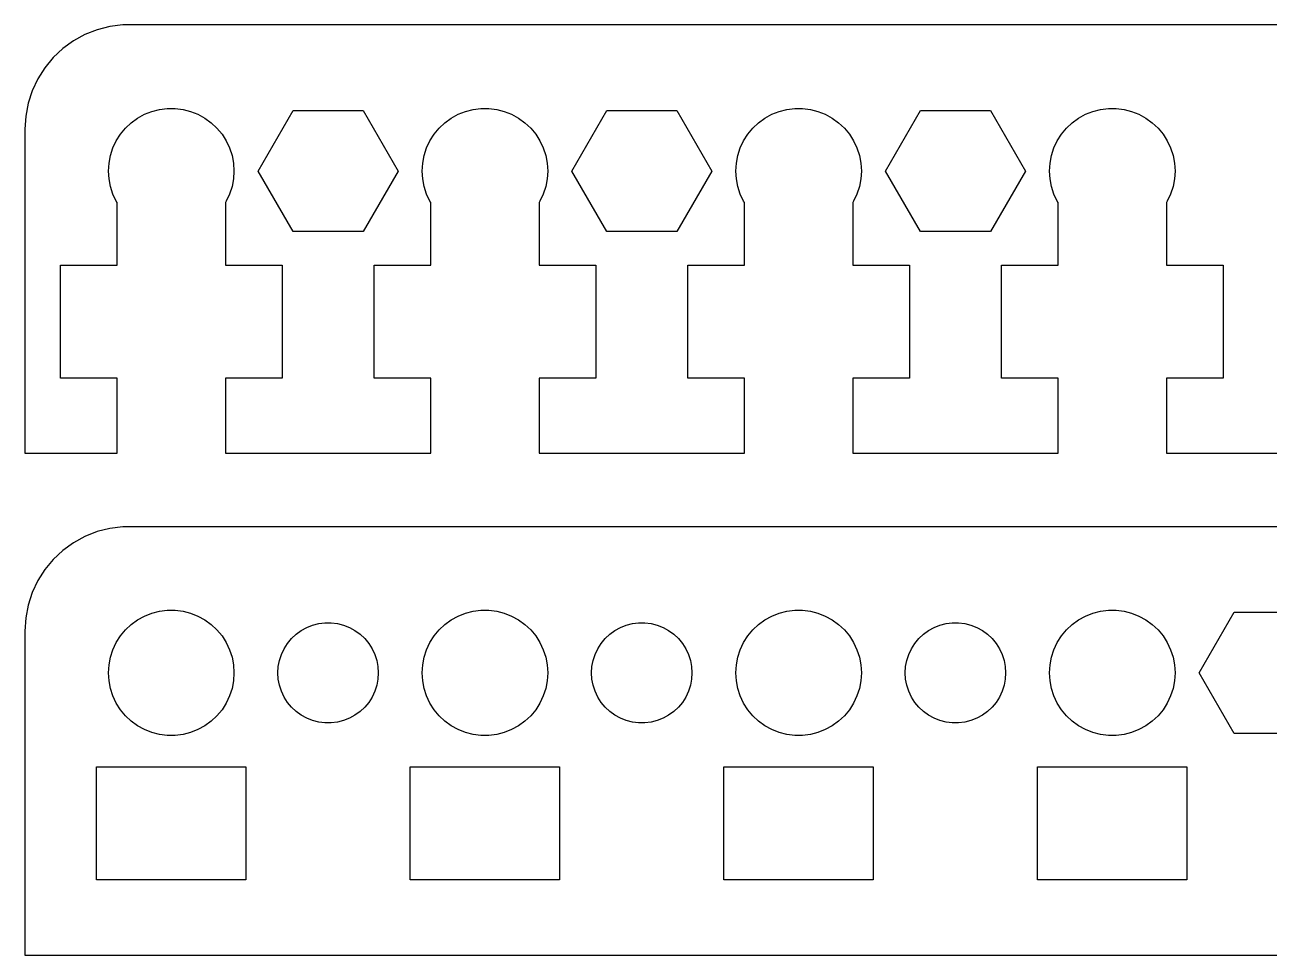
# Model space of a CAD drawing. Header units: metres. Extents: x -60 to 60, y 0 to 92.
# Drawn here: x -59.5 to 0, y 0 to 44.5 of the extents above; entities that cross this region are included whole.
import ezdxf

# ---------------------------------------------------------------- set-up
doc = ezdxf.new("R2010")
doc.units = ezdxf.units.M

msp = doc.modelspace()

# ---------------------------------------------------------------- linework, layer by layer
for p, q in [((-56.0451, 44.2553), (-56.6289, 44.0241)), ((-55.4369, 44.4114), (-56.0451, 44.2553)), ((-54.8139, 44.4901), (-55.4369, 44.4114)), ((54.8139, 44.4901), (-54.8139, 44.4901)), ((-57.1791, 43.7216), (-57.6871, 43.3526)), ((-56.6289, 44.0241), (-57.1791, 43.7216)), ((-58.1448, 42.9227), (-58.5451, 42.4389)), ((-57.6871, 43.3526), (-58.1448, 42.9227)), ((-58.5451, 42.4389), (-58.8815, 41.9088)), ((-58.8815, 41.9088), (-59.1489, 41.3406)), ((-59.1489, 41.3406), (-59.3429, 40.7434)), ((-59.3429, 40.7434), (-59.4606, 40.1267)), ((-53.0621, 40.4469), (-52.6884, 40.4941)), ((-52.6884, 40.4941), (-52.3116, 40.4941)), ((-52.3116, 40.4941), (-51.9379, 40.4469)), ((-38.0621, 40.4469), (-37.6884, 40.4941)), ((-37.6884, 40.4941), (-37.3116, 40.4941)), ((-37.3116, 40.4941), (-36.9379, 40.4469)), ((-23.0621, 40.4469), (-22.6884, 40.4941)), ((-22.6884, 40.4941), (-22.3116, 40.4941)), ((-22.3116, 40.4941), (-21.9379, 40.4469)), ((-8.06213, 40.4469), (-7.68837, 40.4941)), ((-7.68837, 40.4941), (-7.31161, 40.4941)), ((-7.31161, 40.4941), (-6.93785, 40.4469)), ((-59.4606, 40.1267), (-59.5, 39.5)), ((-54.4123, 39.8115), (-54.1075, 40.033)), ((-54.1075, 40.033), (-53.7773, 40.2145)), ((-53.7773, 40.2145), (-53.427, 40.3532)), ((-53.427, 40.3532), (-53.0621, 40.4469)), ((-51.9379, 40.4469), (-51.5729, 40.3532)), ((-51.5729, 40.3532), (-51.2227, 40.2145)), ((-51.2227, 40.2145), (-50.8925, 40.033)), ((-50.8925, 40.033), (-50.5877, 39.8115)), ((-48.3466, 37.5), (-46.6733, 40.3982)), ((-46.6733, 40.3982), (-43.3267, 40.3982)), ((-43.3267, 40.3982), (-41.6534, 37.5)), ((-39.4123, 39.8115), (-39.1075, 40.033)), ((-39.1075, 40.033), (-38.7773, 40.2145)), ((-38.7773, 40.2145), (-38.427, 40.3532)), ((-38.427, 40.3532), (-38.0621, 40.4469)), ((-36.9379, 40.4469), (-36.5729, 40.3532)), ((-36.5729, 40.3532), (-36.2227, 40.2145)), ((-36.2227, 40.2145), (-35.8925, 40.033)), ((-35.8925, 40.033), (-35.5877, 39.8115)), ((-33.3466, 37.5), (-31.6733, 40.3982)), ((-31.6733, 40.3982), (-28.3267, 40.3982)), ((-28.3267, 40.3982), (-26.6534, 37.5)), ((-24.4123, 39.8115), (-24.1075, 40.033)), ((-24.1075, 40.033), (-23.7773, 40.2145)), ((-23.7773, 40.2145), (-23.427, 40.3532)), ((-23.427, 40.3532), (-23.0621, 40.4469)), ((-21.9379, 40.4469), (-21.5729, 40.3532)), ((-21.5729, 40.3532), (-21.2227, 40.2145)), ((-21.2227, 40.2145), (-20.8925, 40.033)), ((-20.8925, 40.033), (-20.5877, 39.8115)), ((-18.3466, 37.5), (-16.6733, 40.3982)), ((-16.6733, 40.3982), (-13.3267, 40.3982)), ((-13.3267, 40.3982), (-11.6534, 37.5)), ((-9.41226, 39.8115), (-9.10747, 40.033)), ((-9.10747, 40.033), (-8.77733, 40.2145)), ((-8.77733, 40.2145), (-8.42705, 40.3532)), ((-8.42705, 40.3532), (-8.06213, 40.4469)), ((-6.93785, 40.4469), (-6.57294, 40.3532)), ((-6.57294, 40.3532), (-6.22266, 40.2145)), ((-6.22266, 40.2145), (-5.89252, 40.033)), ((-5.89252, 40.033), (-5.58772, 39.8115)), ((-59.5, 39.5), (-59.5, 24)), ((-54.927, 39.2634), (-54.6869, 39.5536)), ((-54.6869, 39.5536), (-54.4123, 39.8115)), ((-50.5877, 39.8115), (-50.3131, 39.5536)), ((-50.3131, 39.5536), (-50.0729, 39.2634)), ((-39.927, 39.2634), (-39.6869, 39.5536)), ((-39.6869, 39.5536), (-39.4123, 39.8115)), ((-35.5877, 39.8115), (-35.3131, 39.5536)), ((-35.3131, 39.5536), (-35.0729, 39.2634)), ((-24.927, 39.2634), (-24.6869, 39.5536)), ((-24.6869, 39.5536), (-24.4123, 39.8115)), ((-20.5877, 39.8115), (-20.3131, 39.5536)), ((-20.3131, 39.5536), (-20.0729, 39.2634)), ((-9.92705, 39.2634), (-9.6869, 39.5536)), ((-9.6869, 39.5536), (-9.41226, 39.8115)), ((-5.58772, 39.8115), (-5.31308, 39.5536)), ((-5.31308, 39.5536), (-5.07294, 39.2634)), ((-55.2893, 38.6044), (-55.1289, 38.9453)), ((-55.1289, 38.9453), (-54.927, 39.2634)), ((-50.0729, 39.2634), (-49.8711, 38.9453)), ((-49.8711, 38.9453), (-49.7107, 38.6044)), ((-40.2893, 38.6044), (-40.1289, 38.9453)), ((-40.1289, 38.9453), (-39.927, 39.2634)), ((-35.0729, 39.2634), (-34.8711, 38.9453)), ((-34.8711, 38.9453), (-34.7107, 38.6044)), ((-25.2893, 38.6044), (-25.1289, 38.9453)), ((-25.1289, 38.9453), (-24.927, 39.2634)), ((-20.0729, 39.2634), (-19.8711, 38.9453)), ((-19.8711, 38.9453), (-19.7107, 38.6044)), ((-10.2893, 38.6044), (-10.1289, 38.9453)), ((-10.1289, 38.9453), (-9.92705, 39.2634)), ((-5.07294, 39.2634), (-4.87108, 38.9453)), ((-4.87108, 38.9453), (-4.71066, 38.6044)), ((-55.4763, 37.876), (-55.4057, 38.2461)), ((-55.4057, 38.2461), (-55.2893, 38.6044)), ((-49.7107, 38.6044), (-49.5942, 38.2461)), ((-49.5942, 38.2461), (-49.5237, 37.876)), ((-40.4763, 37.876), (-40.4057, 38.2461)), ((-40.4057, 38.2461), (-40.2893, 38.6044)), ((-34.7107, 38.6044), (-34.5942, 38.2461)), ((-34.5942, 38.2461), (-34.5237, 37.876)), ((-25.4763, 37.876), (-25.4057, 38.2461)), ((-25.4057, 38.2461), (-25.2893, 38.6044)), ((-19.7107, 38.6044), (-19.5942, 38.2461)), ((-19.5942, 38.2461), (-19.5237, 37.876)), ((-10.4763, 37.876), (-10.4057, 38.2461)), ((-10.4057, 38.2461), (-10.2893, 38.6044)), ((-4.71066, 38.6044), (-4.59424, 38.2461)), ((-4.59424, 38.2461), (-4.52365, 37.876)), ((-55.5, 37.5), (-55.4763, 37.876)), ((-55.4763, 37.124), (-55.5, 37.5)), ((-49.5237, 37.876), (-49.5, 37.5)), ((-49.5, 37.5), (-49.5237, 37.124)), ((-46.6733, 34.6018), (-48.3466, 37.5)), ((-41.6534, 37.5), (-43.3267, 34.6018)), ((-40.5, 37.5), (-40.4763, 37.876)), ((-40.4763, 37.124), (-40.5, 37.5)), ((-34.5237, 37.876), (-34.5, 37.5)), ((-34.5, 37.5), (-34.5237, 37.124)), ((-31.6733, 34.6018), (-33.3466, 37.5)), ((-26.6534, 37.5), (-28.3267, 34.6018)), ((-25.5, 37.5), (-25.4763, 37.876)), ((-25.4763, 37.124), (-25.5, 37.5)), ((-19.5237, 37.876), (-19.5, 37.5)), ((-19.5, 37.5), (-19.5237, 37.124)), ((-16.6733, 34.6018), (-18.3466, 37.5)), ((-11.6534, 37.5), (-13.3267, 34.6018)), ((-10.5, 37.5), (-10.4763, 37.876)), ((-10.4763, 37.124), (-10.5, 37.5)), ((-4.52365, 37.876), (-4.5, 37.5)), ((-4.5, 37.5), (-4.52365, 37.124)), ((-55.4057, 36.7539), (-55.4763, 37.124)), ((-49.5237, 37.124), (-49.5942, 36.7539)), ((-40.4057, 36.7539), (-40.4763, 37.124)), ((-34.5237, 37.124), (-34.5942, 36.7539)), ((-25.4057, 36.7539), (-25.4763, 37.124)), ((-19.5237, 37.124), (-19.5942, 36.7539)), ((-10.4057, 36.7539), (-10.4763, 37.124)), ((-4.52365, 37.124), (-4.59424, 36.7539)), ((-55.2893, 36.3956), (-55.4057, 36.7539)), ((-55.1289, 36.0547), (-55.2893, 36.3956)), ((-49.7107, 36.3956), (-49.8711, 36.0547)), ((-49.5942, 36.7539), (-49.7107, 36.3956)), ((-40.2893, 36.3956), (-40.4057, 36.7539)), ((-40.1289, 36.0547), (-40.2893, 36.3956)), ((-34.7107, 36.3956), (-34.8711, 36.0547)), ((-34.5942, 36.7539), (-34.7107, 36.3956)), ((-25.2893, 36.3956), (-25.4057, 36.7539)), ((-25.1289, 36.0547), (-25.2893, 36.3956)), ((-19.7107, 36.3956), (-19.8711, 36.0547)), ((-19.5942, 36.7539), (-19.7107, 36.3956)), ((-10.2893, 36.3956), (-10.4057, 36.7539)), ((-10.1289, 36.0547), (-10.2893, 36.3956)), ((-4.71066, 36.3956), (-4.87108, 36.0547)), ((-4.59424, 36.7539), (-4.71066, 36.3956)), ((-55.0942, 36), (-55.1289, 36.0547)), ((-55.0942, 33), (-55.0942, 36)), ((-49.8711, 36.0547), (-49.9058, 36)), ((-49.9058, 36), (-49.9058, 33)), ((-40.0942, 36), (-40.1289, 36.0547)), ((-40.0942, 33), (-40.0942, 36)), ((-34.8711, 36.0547), (-34.9058, 36)), ((-34.9058, 36), (-34.9058, 33)), ((-25.0942, 36), (-25.1289, 36.0547)), ((-25.0942, 33), (-25.0942, 36)), ((-19.8711, 36.0547), (-19.9058, 36)), ((-19.9058, 36), (-19.9058, 33)), ((-10.0942, 36), (-10.1289, 36.0547)), ((-10.0942, 33), (-10.0942, 36)), ((-4.87108, 36.0547), (-4.90581, 36)), ((-4.90581, 36), (-4.90581, 33)), ((-43.3267, 34.6018), (-46.6733, 34.6018)), ((-28.3267, 34.6018), (-31.6733, 34.6018)), ((-13.3267, 34.6018), (-16.6733, 34.6018)), ((-57.804, 27.6), (-57.804, 33)), ((-57.804, 33), (-55.0942, 33)), ((-49.9058, 33), (-47.196, 33)), ((-47.196, 33), (-47.196, 27.6)), ((-42.804, 27.6), (-42.804, 33)), ((-42.804, 33), (-40.0942, 33)), ((-34.9058, 33), (-32.196, 33)), ((-32.196, 33), (-32.196, 27.6)), ((-27.804, 27.6), (-27.804, 33)), ((-27.804, 33), (-25.0942, 33)), ((-19.9058, 33), (-17.196, 33)), ((-17.196, 33), (-17.196, 27.6)), ((-12.804, 27.6), (-12.804, 33)), ((-12.804, 33), (-10.0942, 33)), ((-4.90581, 33), (-2.19603, 33)), ((-2.19603, 33), (-2.19603, 27.6)), ((-55.0942, 27.6), (-57.804, 27.6)), ((-55.0942, 24), (-55.0942, 27.6)), ((-47.196, 27.6), (-49.9058, 27.6)), ((-49.9058, 27.6), (-49.9058, 24)), ((-40.0942, 27.6), (-42.804, 27.6)), ((-40.0942, 24), (-40.0942, 27.6)), ((-32.196, 27.6), (-34.9058, 27.6)), ((-34.9058, 27.6), (-34.9058, 24)), ((-25.0942, 27.6), (-27.804, 27.6)), ((-25.0942, 24), (-25.0942, 27.6)), ((-17.196, 27.6), (-19.9058, 27.6)), ((-19.9058, 27.6), (-19.9058, 24)), ((-10.0942, 27.6), (-12.804, 27.6)), ((-10.0942, 24), (-10.0942, 27.6)), ((-2.19603, 27.6), (-4.90581, 27.6)), ((-4.90581, 27.6), (-4.90581, 24)), ((-59.5, 24), (-55.0942, 24)), ((-49.9058, 24), (-40.0942, 24)), ((-34.9058, 24), (-25.0942, 24)), ((-19.9058, 24), (-10.0942, 24)), ((-4.90581, 24), (4.90581, 24)), ((-56.0451, 20.2553), (-56.6289, 20.0241)), ((-55.4369, 20.4114), (-56.0451, 20.2553)), ((-54.8139, 20.4901), (-55.4369, 20.4114)), ((54.8139, 20.4901), (-54.8139, 20.4901)), ((-57.1791, 19.7216), (-57.6871, 19.3526)), ((-56.6289, 20.0241), (-57.1791, 19.7216)), ((-57.6871, 19.3526), (-58.1448, 18.9227)), ((-58.1448, 18.9227), (-58.5451, 18.4389)), ((-58.8815, 17.9088), (-59.1489, 17.3406)), ((-58.5451, 18.4389), (-58.8815, 17.9088)), ((-59.1489, 17.3406), (-59.3429, 16.7434)), ((-59.3429, 16.7434), (-59.4606, 16.1267)), ((-59.4606, 16.1267), (-59.5, 15.5)), ((-54.1075, 16.033), (-53.7773, 16.2145)), ((-53.7773, 16.2145), (-53.427, 16.3532)), ((-53.427, 16.3532), (-53.0621, 16.4469)), ((-53.0621, 16.4469), (-52.6884, 16.4941)), ((-52.6884, 16.4941), (-52.3116, 16.4941)), ((-52.3116, 16.4941), (-51.9379, 16.4469)), ((-51.9379, 16.4469), (-51.5729, 16.3532)), ((-51.5729, 16.3532), (-51.2227, 16.2145)), ((-51.2227, 16.2145), (-50.8925, 16.033)), ((-39.1075, 16.033), (-38.7773, 16.2145)), ((-38.7773, 16.2145), (-38.427, 16.3532)), ((-38.427, 16.3532), (-38.0621, 16.4469)), ((-38.0621, 16.4469), (-37.6884, 16.4941)), ((-37.6884, 16.4941), (-37.3116, 16.4941)), ((-37.3116, 16.4941), (-36.9379, 16.4469)), ((-36.9379, 16.4469), (-36.5729, 16.3532)), ((-36.5729, 16.3532), (-36.2227, 16.2145)), ((-36.2227, 16.2145), (-35.8925, 16.033)), ((-24.1075, 16.033), (-23.7773, 16.2145)), ((-23.7773, 16.2145), (-23.427, 16.3532)), ((-23.427, 16.3532), (-23.0621, 16.4469)), ((-23.0621, 16.4469), (-22.6884, 16.4941)), ((-22.6884, 16.4941), (-22.3116, 16.4941)), ((-22.3116, 16.4941), (-21.9379, 16.4469)), ((-21.9379, 16.4469), (-21.5729, 16.3532)), ((-21.5729, 16.3532), (-21.2227, 16.2145)), ((-21.2227, 16.2145), (-20.8925, 16.033)), ((-9.10747, 16.033), (-8.77733, 16.2145)), ((-8.77733, 16.2145), (-8.42705, 16.3532)), ((-8.42705, 16.3532), (-8.06213, 16.4469)), ((-8.06213, 16.4469), (-7.68837, 16.4941)), ((-7.68837, 16.4941), (-7.31161, 16.4941)), ((-7.31161, 16.4941), (-6.93785, 16.4469)), ((-6.93785, 16.4469), (-6.57294, 16.3532)), ((-6.57294, 16.3532), (-6.22266, 16.2145)), ((-6.22266, 16.2145), (-5.89252, 16.033)), ((-3.34659, 13.5), (-1.67329, 16.3982)), ((-1.67329, 16.3982), (1.67329, 16.3982)), ((-59.5, 15.5), (-59.5, 0)), ((-54.927, 15.2634), (-54.6869, 15.5536)), ((-54.6869, 15.5536), (-54.4123, 15.8115)), ((-54.4123, 15.8115), (-54.1075, 16.033)), ((-50.8925, 16.033), (-50.5877, 15.8115)), ((-50.5877, 15.8115), (-50.3131, 15.5536)), ((-50.3131, 15.5536), (-50.0729, 15.2634)), ((-46.5298, 15.3492), (-46.286, 15.5264)), ((-46.286, 15.5264), (-46.0219, 15.6716)), ((-46.0219, 15.6716), (-45.7416, 15.7825)), ((-45.7416, 15.7825), (-45.4497, 15.8575)), ((-45.4497, 15.8575), (-45.1507, 15.8953)), ((-45.1507, 15.8953), (-44.8493, 15.8953)), ((-44.8493, 15.8953), (-44.5503, 15.8575)), ((-44.5503, 15.8575), (-44.2583, 15.7825)), ((-44.2583, 15.7825), (-43.9781, 15.6716)), ((-43.9781, 15.6716), (-43.714, 15.5264)), ((-43.714, 15.5264), (-43.4702, 15.3492)), ((-39.927, 15.2634), (-39.6869, 15.5536)), ((-39.6869, 15.5536), (-39.4123, 15.8115)), ((-39.4123, 15.8115), (-39.1075, 16.033)), ((-35.8925, 16.033), (-35.5877, 15.8115)), ((-35.5877, 15.8115), (-35.3131, 15.5536)), ((-35.3131, 15.5536), (-35.0729, 15.2634)), ((-31.5298, 15.3492), (-31.286, 15.5264)), ((-31.286, 15.5264), (-31.0219, 15.6716)), ((-31.0219, 15.6716), (-30.7416, 15.7825)), ((-30.7416, 15.7825), (-30.4497, 15.8575)), ((-30.4497, 15.8575), (-30.1507, 15.8953)), ((-30.1507, 15.8953), (-29.8493, 15.8953)), ((-29.8493, 15.8953), (-29.5503, 15.8575)), ((-29.5503, 15.8575), (-29.2583, 15.7825)), ((-29.2583, 15.7825), (-28.9781, 15.6716)), ((-28.9781, 15.6716), (-28.714, 15.5264)), ((-28.714, 15.5264), (-28.4702, 15.3492)), ((-24.927, 15.2634), (-24.6869, 15.5536)), ((-24.6869, 15.5536), (-24.4123, 15.8115)), ((-24.4123, 15.8115), (-24.1075, 16.033)), ((-20.8925, 16.033), (-20.5877, 15.8115)), ((-20.5877, 15.8115), (-20.3131, 15.5536)), ((-20.3131, 15.5536), (-20.0729, 15.2634)), ((-16.5298, 15.3492), (-16.286, 15.5264)), ((-16.286, 15.5264), (-16.0219, 15.6716)), ((-16.0219, 15.6716), (-15.7416, 15.7825)), ((-15.7416, 15.7825), (-15.4497, 15.8575)), ((-15.4497, 15.8575), (-15.1507, 15.8953)), ((-15.1507, 15.8953), (-14.8493, 15.8953)), ((-14.8493, 15.8953), (-14.5503, 15.8575)), ((-14.5503, 15.8575), (-14.2583, 15.7825)), ((-14.2583, 15.7825), (-13.9781, 15.6716)), ((-13.9781, 15.6716), (-13.714, 15.5264)), ((-13.714, 15.5264), (-13.4702, 15.3492)), ((-9.92705, 15.2634), (-9.6869, 15.5536)), ((-9.6869, 15.5536), (-9.41226, 15.8115)), ((-9.41226, 15.8115), (-9.10747, 16.033)), ((-5.89252, 16.033), (-5.58772, 15.8115)), ((-5.58772, 15.8115), (-5.31308, 15.5536)), ((-5.31308, 15.5536), (-5.07294, 15.2634)), ((-55.2893, 14.6044), (-55.1289, 14.9453)), ((-55.1289, 14.9453), (-54.927, 15.2634)), ((-50.0729, 15.2634), (-49.8711, 14.9453)), ((-49.8711, 14.9453), (-49.7107, 14.6044)), ((-47.1031, 14.6562), (-46.9416, 14.9107)), ((-46.9416, 14.9107), (-46.7495, 15.1429)), ((-46.7495, 15.1429), (-46.5298, 15.3492)), ((-43.4702, 15.3492), (-43.2505, 15.1429)), ((-43.2505, 15.1429), (-43.0583, 14.9107)), ((-43.0583, 14.9107), (-42.8969, 14.6562)), ((-40.2893, 14.6044), (-40.1289, 14.9453)), ((-40.1289, 14.9453), (-39.927, 15.2634)), ((-35.0729, 15.2634), (-34.8711, 14.9453)), ((-34.8711, 14.9453), (-34.7107, 14.6044)), ((-32.1031, 14.6562), (-31.9416, 14.9107)), ((-31.9416, 14.9107), (-31.7495, 15.1429)), ((-31.7495, 15.1429), (-31.5298, 15.3492)), ((-28.4702, 15.3492), (-28.2505, 15.1429)), ((-28.2505, 15.1429), (-28.0583, 14.9107)), ((-28.0583, 14.9107), (-27.8969, 14.6562)), ((-25.2893, 14.6044), (-25.1289, 14.9453)), ((-25.1289, 14.9453), (-24.927, 15.2634)), ((-20.0729, 15.2634), (-19.8711, 14.9453)), ((-19.8711, 14.9453), (-19.7107, 14.6044)), ((-17.1031, 14.6562), (-16.9416, 14.9107)), ((-16.9416, 14.9107), (-16.7495, 15.1429)), ((-16.7495, 15.1429), (-16.5298, 15.3492)), ((-13.4702, 15.3492), (-13.2505, 15.1429)), ((-13.2505, 15.1429), (-13.0583, 14.9107)), ((-13.0583, 14.9107), (-12.8969, 14.6562)), ((-10.2893, 14.6044), (-10.1289, 14.9453)), ((-10.1289, 14.9453), (-9.92705, 15.2634)), ((-5.07294, 15.2634), (-4.87108, 14.9453)), ((-4.87108, 14.9453), (-4.71066, 14.6044)), ((-55.4057, 14.2461), (-55.2893, 14.6044)), ((-49.7107, 14.6044), (-49.5942, 14.2461)), ((-47.3246, 14.0968), (-47.2315, 14.3835)), ((-47.2315, 14.3835), (-47.1031, 14.6562)), ((-42.8969, 14.6562), (-42.7685, 14.3835)), ((-42.7685, 14.3835), (-42.6754, 14.0968)), ((-40.4057, 14.2461), (-40.2893, 14.6044)), ((-34.7107, 14.6044), (-34.5942, 14.2461)), ((-32.3246, 14.0968), (-32.2315, 14.3835)), ((-32.2315, 14.3835), (-32.1031, 14.6562)), ((-27.8969, 14.6562), (-27.7685, 14.3835)), ((-27.7685, 14.3835), (-27.6754, 14.0968)), ((-25.4057, 14.2461), (-25.2893, 14.6044)), ((-19.7107, 14.6044), (-19.5942, 14.2461)), ((-17.3246, 14.0968), (-17.2315, 14.3835)), ((-17.2315, 14.3835), (-17.1031, 14.6562)), ((-12.8969, 14.6562), (-12.7685, 14.3835)), ((-12.7685, 14.3835), (-12.6754, 14.0968)), ((-10.4057, 14.2461), (-10.2893, 14.6044)), ((-4.71066, 14.6044), (-4.59424, 14.2461)), ((-55.5, 13.5), (-55.4763, 13.876)), ((-55.4763, 13.876), (-55.4057, 14.2461)), ((-49.5942, 14.2461), (-49.5237, 13.876)), ((-49.5237, 13.876), (-49.5, 13.5)), ((-47.4, 13.5), (-47.3811, 13.8008)), ((-47.3811, 13.8008), (-47.3246, 14.0968)), ((-42.6754, 14.0968), (-42.6189, 13.8008)), ((-42.6189, 13.8008), (-42.6, 13.5)), ((-40.5, 13.5), (-40.4763, 13.876)), ((-40.4763, 13.876), (-40.4057, 14.2461)), ((-34.5942, 14.2461), (-34.5237, 13.876)), ((-34.5237, 13.876), (-34.5, 13.5)), ((-32.4, 13.5), (-32.3811, 13.8008)), ((-32.3811, 13.8008), (-32.3246, 14.0968)), ((-27.6754, 14.0968), (-27.6189, 13.8008)), ((-27.6189, 13.8008), (-27.6, 13.5)), ((-25.5, 13.5), (-25.4763, 13.876)), ((-25.4763, 13.876), (-25.4057, 14.2461)), ((-19.5942, 14.2461), (-19.5237, 13.876)), ((-19.5237, 13.876), (-19.5, 13.5)), ((-17.4, 13.5), (-17.3811, 13.8008)), ((-17.3811, 13.8008), (-17.3246, 14.0968)), ((-12.6754, 14.0968), (-12.6189, 13.8008)), ((-12.6189, 13.8008), (-12.6, 13.5)), ((-10.5, 13.5), (-10.4763, 13.876)), ((-10.4763, 13.876), (-10.4057, 14.2461)), ((-4.59424, 14.2461), (-4.52365, 13.876)), ((-4.52365, 13.876), (-4.5, 13.5)), ((-55.4763, 13.124), (-55.5, 13.5)), ((-55.4057, 12.7539), (-55.4763, 13.124)), ((-49.5237, 13.124), (-49.5942, 12.7539)), ((-49.5, 13.5), (-49.5237, 13.124)), ((-47.3811, 13.1992), (-47.4, 13.5)), ((-47.3246, 12.9031), (-47.3811, 13.1992)), ((-42.6189, 13.1992), (-42.6754, 12.9031)), ((-42.6, 13.5), (-42.6189, 13.1992)), ((-40.4763, 13.124), (-40.5, 13.5)), ((-40.4057, 12.7539), (-40.4763, 13.124)), ((-34.5237, 13.124), (-34.5942, 12.7539)), ((-34.5, 13.5), (-34.5237, 13.124)), ((-32.3811, 13.1992), (-32.4, 13.5)), ((-32.3246, 12.9031), (-32.3811, 13.1992)), ((-27.6189, 13.1992), (-27.6754, 12.9031)), ((-27.6, 13.5), (-27.6189, 13.1992)), ((-25.4763, 13.124), (-25.5, 13.5)), ((-25.4057, 12.7539), (-25.4763, 13.124)), ((-19.5237, 13.124), (-19.5942, 12.7539)), ((-19.5, 13.5), (-19.5237, 13.124)), ((-17.3811, 13.1992), (-17.4, 13.5)), ((-17.3246, 12.9031), (-17.3811, 13.1992)), ((-12.6189, 13.1992), (-12.6754, 12.9031)), ((-12.6, 13.5), (-12.6189, 13.1992)), ((-10.4763, 13.124), (-10.5, 13.5)), ((-10.4057, 12.7539), (-10.4763, 13.124)), ((-4.52365, 13.124), (-4.59424, 12.7539)), ((-4.5, 13.5), (-4.52365, 13.124)), ((-1.67329, 10.6018), (-3.34659, 13.5)), ((-55.2893, 12.3956), (-55.4057, 12.7539)), ((-49.5942, 12.7539), (-49.7107, 12.3956)), ((-47.2315, 12.6165), (-47.3246, 12.9031)), ((-47.1031, 12.3438), (-47.2315, 12.6165)), ((-42.7685, 12.6165), (-42.8969, 12.3438)), ((-42.6754, 12.9031), (-42.7685, 12.6165)), ((-40.2893, 12.3956), (-40.4057, 12.7539)), ((-34.5942, 12.7539), (-34.7107, 12.3956)), ((-32.2315, 12.6165), (-32.3246, 12.9031)), ((-32.1031, 12.3438), (-32.2315, 12.6165)), ((-27.7685, 12.6165), (-27.8969, 12.3438)), ((-27.6754, 12.9031), (-27.7685, 12.6165)), ((-25.2893, 12.3956), (-25.4057, 12.7539)), ((-19.5942, 12.7539), (-19.7107, 12.3956)), ((-17.2315, 12.6165), (-17.3246, 12.9031)), ((-17.1031, 12.3438), (-17.2315, 12.6165)), ((-12.7685, 12.6165), (-12.8969, 12.3438)), ((-12.6754, 12.9031), (-12.7685, 12.6165)), ((-10.2893, 12.3956), (-10.4057, 12.7539)), ((-4.59424, 12.7539), (-4.71066, 12.3956)), ((-55.1289, 12.0547), (-55.2893, 12.3956)), ((-54.927, 11.7366), (-55.1289, 12.0547)), ((-49.8711, 12.0547), (-50.0729, 11.7366)), ((-49.7107, 12.3956), (-49.8711, 12.0547)), ((-46.9416, 12.0893), (-47.1031, 12.3438)), ((-46.7495, 11.8571), (-46.9416, 12.0893)), ((-43.0583, 12.0893), (-43.2505, 11.8571)), ((-42.8969, 12.3438), (-43.0583, 12.0893)), ((-40.1289, 12.0547), (-40.2893, 12.3956)), ((-39.927, 11.7366), (-40.1289, 12.0547)), ((-34.8711, 12.0547), (-35.0729, 11.7366)), ((-34.7107, 12.3956), (-34.8711, 12.0547)), ((-31.9416, 12.0893), (-32.1031, 12.3438)), ((-31.7495, 11.8571), (-31.9416, 12.0893)), ((-28.0583, 12.0893), (-28.2505, 11.8571)), ((-27.8969, 12.3438), (-28.0583, 12.0893)), ((-25.1289, 12.0547), (-25.2893, 12.3956)), ((-24.927, 11.7366), (-25.1289, 12.0547)), ((-19.8711, 12.0547), (-20.0729, 11.7366)), ((-19.7107, 12.3956), (-19.8711, 12.0547)), ((-16.9416, 12.0893), (-17.1031, 12.3438)), ((-16.7495, 11.8571), (-16.9416, 12.0893)), ((-13.0583, 12.0893), (-13.2505, 11.8571)), ((-12.8969, 12.3438), (-13.0583, 12.0893)), ((-10.1289, 12.0547), (-10.2893, 12.3956)), ((-9.92705, 11.7366), (-10.1289, 12.0547)), ((-4.87108, 12.0547), (-5.07294, 11.7366)), ((-4.71066, 12.3956), (-4.87108, 12.0547)), ((-54.6869, 11.4464), (-54.927, 11.7366)), ((-54.4123, 11.1884), (-54.6869, 11.4464)), ((-50.3131, 11.4464), (-50.5877, 11.1884)), ((-50.0729, 11.7366), (-50.3131, 11.4464)), ((-46.5298, 11.6508), (-46.7495, 11.8571)), ((-46.286, 11.4736), (-46.5298, 11.6508)), ((-46.0219, 11.3284), (-46.286, 11.4736)), ((-45.7416, 11.2175), (-46.0219, 11.3284)), ((-43.9781, 11.3284), (-44.2583, 11.2175)), ((-43.714, 11.4736), (-43.9781, 11.3284)), ((-43.4702, 11.6508), (-43.714, 11.4736)), ((-43.2505, 11.8571), (-43.4702, 11.6508)), ((-39.6869, 11.4464), (-39.927, 11.7366)), ((-39.4123, 11.1884), (-39.6869, 11.4464)), ((-35.3131, 11.4464), (-35.5877, 11.1884)), ((-35.0729, 11.7366), (-35.3131, 11.4464)), ((-31.5298, 11.6508), (-31.7495, 11.8571)), ((-31.286, 11.4736), (-31.5298, 11.6508)), ((-31.0219, 11.3284), (-31.286, 11.4736)), ((-30.7416, 11.2175), (-31.0219, 11.3284)), ((-28.9781, 11.3284), (-29.2583, 11.2175)), ((-28.714, 11.4736), (-28.9781, 11.3284)), ((-28.4702, 11.6508), (-28.714, 11.4736)), ((-28.2505, 11.8571), (-28.4702, 11.6508)), ((-24.6869, 11.4464), (-24.927, 11.7366)), ((-24.4123, 11.1884), (-24.6869, 11.4464)), ((-20.3131, 11.4464), (-20.5877, 11.1884)), ((-20.0729, 11.7366), (-20.3131, 11.4464)), ((-16.5298, 11.6508), (-16.7495, 11.8571)), ((-16.286, 11.4736), (-16.5298, 11.6508)), ((-16.0219, 11.3284), (-16.286, 11.4736)), ((-15.7416, 11.2175), (-16.0219, 11.3284)), ((-13.9781, 11.3284), (-14.2583, 11.2175)), ((-13.714, 11.4736), (-13.9781, 11.3284)), ((-13.4702, 11.6508), (-13.714, 11.4736)), ((-13.2505, 11.8571), (-13.4702, 11.6508)), ((-9.6869, 11.4464), (-9.92705, 11.7366)), ((-9.41226, 11.1884), (-9.6869, 11.4464)), ((-5.31308, 11.4464), (-5.58772, 11.1884)), ((-5.07294, 11.7366), (-5.31308, 11.4464)), ((-54.1075, 10.967), (-54.4123, 11.1884)), ((-53.7773, 10.7855), (-54.1075, 10.967)), ((-53.427, 10.6468), (-53.7773, 10.7855)), ((-51.2227, 10.7855), (-51.5729, 10.6468)), ((-50.8925, 10.967), (-51.2227, 10.7855)), ((-50.5877, 11.1884), (-50.8925, 10.967)), ((-45.4497, 11.1425), (-45.7416, 11.2175)), ((-45.1507, 11.1047), (-45.4497, 11.1425)), ((-44.8493, 11.1047), (-45.1507, 11.1047)), ((-44.5503, 11.1425), (-44.8493, 11.1047)), ((-44.2583, 11.2175), (-44.5503, 11.1425)), ((-39.1075, 10.967), (-39.4123, 11.1884)), ((-38.7773, 10.7855), (-39.1075, 10.967)), ((-38.427, 10.6468), (-38.7773, 10.7855)), ((-36.2227, 10.7855), (-36.5729, 10.6468)), ((-35.8925, 10.967), (-36.2227, 10.7855)), ((-35.5877, 11.1884), (-35.8925, 10.967)), ((-30.4497, 11.1425), (-30.7416, 11.2175)), ((-30.1507, 11.1047), (-30.4497, 11.1425)), ((-29.8493, 11.1047), (-30.1507, 11.1047)), ((-29.5503, 11.1425), (-29.8493, 11.1047)), ((-29.2583, 11.2175), (-29.5503, 11.1425)), ((-24.1075, 10.967), (-24.4123, 11.1884)), ((-23.7773, 10.7855), (-24.1075, 10.967)), ((-23.427, 10.6468), (-23.7773, 10.7855)), ((-21.2227, 10.7855), (-21.5729, 10.6468)), ((-20.8925, 10.967), (-21.2227, 10.7855)), ((-20.5877, 11.1884), (-20.8925, 10.967)), ((-15.4497, 11.1425), (-15.7416, 11.2175)), ((-15.1507, 11.1047), (-15.4497, 11.1425)), ((-14.8493, 11.1047), (-15.1507, 11.1047)), ((-14.5503, 11.1425), (-14.8493, 11.1047)), ((-14.2583, 11.2175), (-14.5503, 11.1425)), ((-9.10747, 10.967), (-9.41226, 11.1884)), ((-8.77733, 10.7855), (-9.10747, 10.967)), ((-8.42705, 10.6468), (-8.77733, 10.7855)), ((-6.22266, 10.7855), (-6.57294, 10.6468)), ((-5.89252, 10.967), (-6.22266, 10.7855)), ((-5.58772, 11.1884), (-5.89252, 10.967)), ((-53.0621, 10.5531), (-53.427, 10.6468)), ((-52.6884, 10.5059), (-53.0621, 10.5531)), ((-52.3116, 10.5059), (-52.6884, 10.5059)), ((-51.9379, 10.5531), (-52.3116, 10.5059)), ((-51.5729, 10.6468), (-51.9379, 10.5531)), ((-38.0621, 10.5531), (-38.427, 10.6468)), ((-37.6884, 10.5059), (-38.0621, 10.5531)), ((-37.3116, 10.5059), (-37.6884, 10.5059)), ((-36.9379, 10.5531), (-37.3116, 10.5059)), ((-36.5729, 10.6468), (-36.9379, 10.5531)), ((-23.0621, 10.5531), (-23.427, 10.6468)), ((-22.6884, 10.5059), (-23.0621, 10.5531)), ((-22.3116, 10.5059), (-22.6884, 10.5059)), ((-21.9379, 10.5531), (-22.3116, 10.5059)), ((-21.5729, 10.6468), (-21.9379, 10.5531)), ((-8.06213, 10.5531), (-8.42705, 10.6468)), ((-7.68837, 10.5059), (-8.06213, 10.5531)), ((-7.31161, 10.5059), (-7.68837, 10.5059)), ((-6.93785, 10.5531), (-7.31161, 10.5059)), ((-6.57294, 10.6468), (-6.93785, 10.5531)), ((1.67329, 10.6018), (-1.67329, 10.6018)), ((-56.0719, 3.59999), (-56.0719, 9)), ((-56.0719, 9), (-48.9281, 9)), ((-48.9281, 9), (-48.9281, 3.59999)), ((-41.0719, 3.59999), (-41.0719, 9)), ((-41.0719, 9), (-33.9281, 9)), ((-33.9281, 9), (-33.9281, 3.59999)), ((-26.0719, 3.59999), (-26.0719, 9)), ((-26.0719, 9), (-18.9281, 9)), ((-18.9281, 9), (-18.9281, 3.59999)), ((-11.0719, 3.59999), (-11.0719, 9)), ((-11.0719, 9), (-3.92809, 9)), ((-3.92809, 9), (-3.92809, 3.59999)), ((-48.9281, 3.59999), (-56.0719, 3.59999)), ((-33.9281, 3.59999), (-41.0719, 3.59999)), ((-18.9281, 3.59999), (-26.0719, 3.59999)), ((-3.92809, 3.59999), (-11.0719, 3.59999)), ((-59.5, 0), (59.5, 0))]:
    msp.add_line(p, q)

doc.saveas('drawing.dxf')
